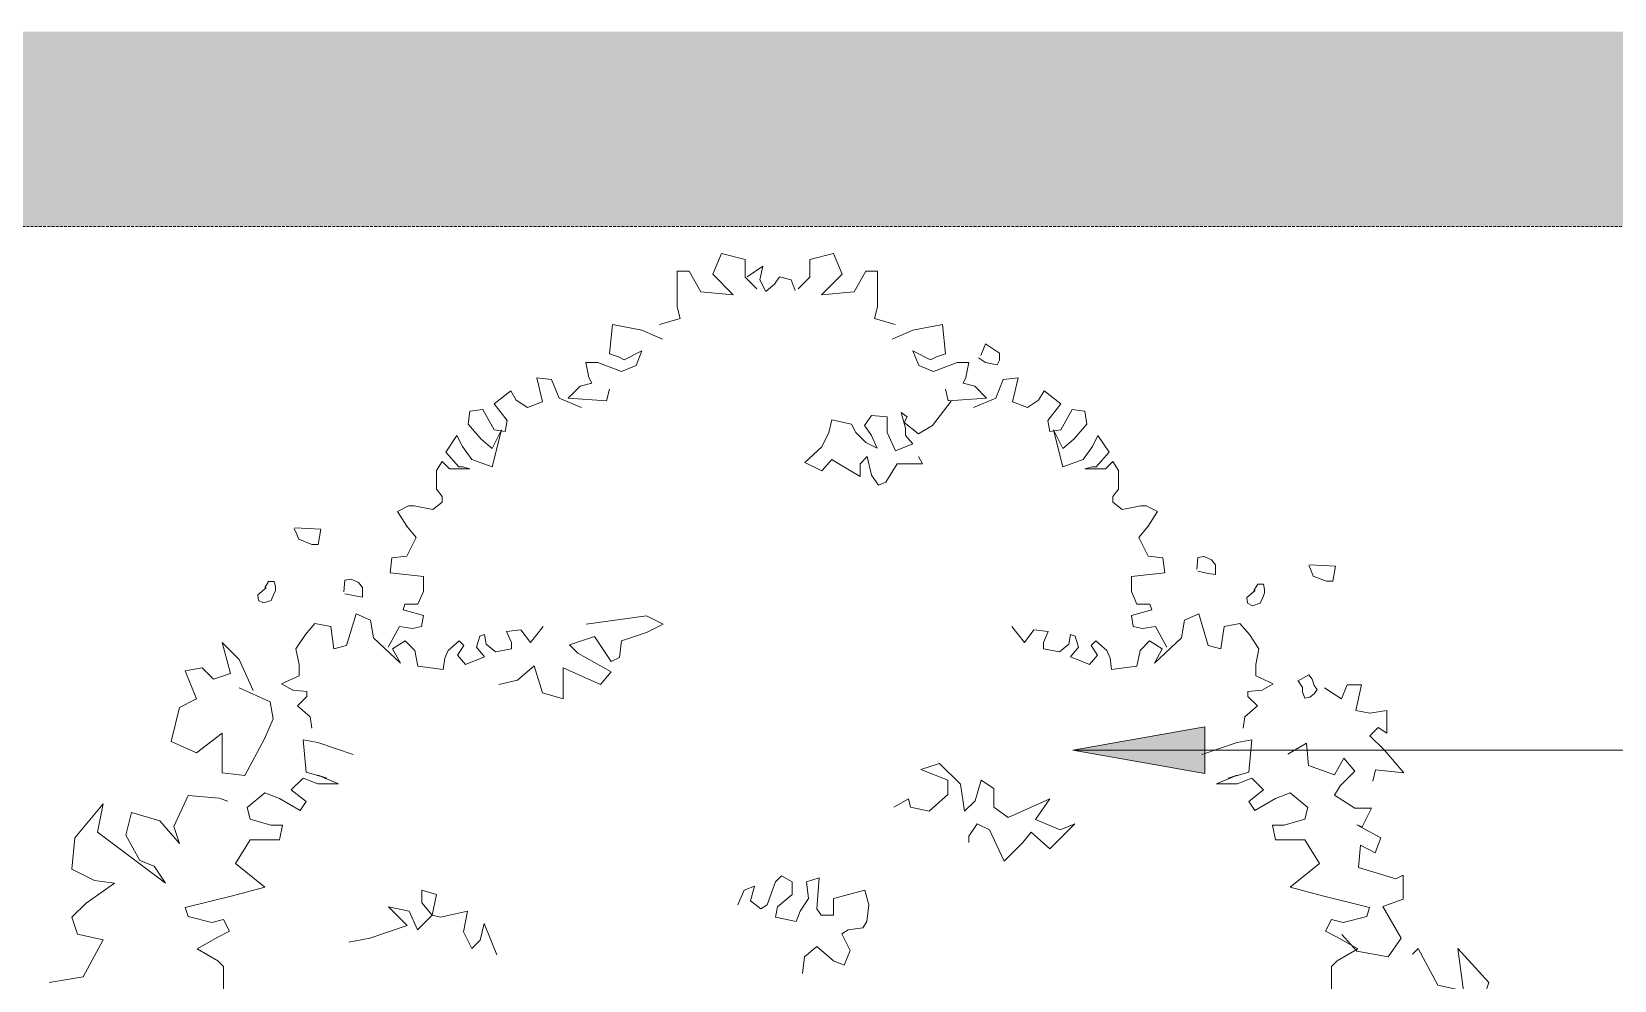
# Model space of a CAD drawing. Header units: millimetres. Extents: x 5357 to 259384, y -16348 to 109893.
# Drawn here: x 239194 to 241891, y 10966 to 12583 of the extents above; entities that cross this region are included whole.
import ezdxf

# ---------------------------------------------------------------- set-up
doc = ezdxf.new("R2010")
doc.units = ezdxf.units.MM
doc.linetypes.add('Demolished', pattern=[7.14375, 4.7625, -2.38125])
for name, color, linetype, lineweight in [('A-DETL-DEMO', 6, 'Demolished', 18), ('A-DETL-GENF-2', 255, 'Continuous', 18), ('CAY XANH_CHI TIET TRONG CAY 3_dwg-1', 250, 'Continuous', 18), ('G-ANNO-TEXT-1', 7, 'Continuous', 9), ('LSA', 250, 'Continuous', 18)]:
    doc.layers.add(name, color=color, linetype=linetype, lineweight=lineweight)

# ---------------------------------------------------------------- blocks, each defined once
blk = doc.blocks.new('CAY XANH_CHI TIET TRONG CAY 3_dwg-2201632-CẢNH QUAN_CHI TIẾT TRỒNG CÂY')
at = {"layer": 'LSA', "flags": 128}
for points in [[(-3706.4, 12144.2), (-3726.5, 12164.2), (-3726.5, 12194.4), (-3766.7, 12204.4), (-3781.7, 12169.3), (-3746.6, 12134.1), (-3801.8, 12139.1), (-3821.9, 12174.3), (-3842, 12174.3), (-3842, 12154.2), (-3842, 12114), (-3837, 12094), (-3872.1, 12083.9)], [(-3636.3, 12144.2), (-3616.2, 12164.2), (-3616.2, 12194.4), (-3576, 12204.4), (-3560.9, 12169.3), (-3596.1, 12134.1), (-3540.8, 12139.1), (-3520.8, 12174.3), (-3500.7, 12174.3), (-3500.7, 12154.2), (-3500.7, 12114), (-3505.7, 12094), (-3470.5, 12083.9)], [(-3640.9, 12141.8), (-3648, 12159.7), (-3667.6, 12165), (-3676.6, 12152.5), (-3690.9, 12140), (-3701.6, 12159.7), (-3696.2, 12182.9), (-3723, 12165)], [(-3867.1, 12058.8), (-3902.3, 12073.9), (-3952.5, 12083.9), (-3957.5, 12033.7), (-3942.4, 12028.7), (-3932.4, 12023.7), (-3902.3, 12038.8), (-3912.3, 12013.7), (-3937.4, 12003.6), (-3977.6, 12018.7), (-3997.7, 12018.7), (-3992.6, 11993.6), (-3987.6, 11983.5), (-4007.7, 11978.5), (-4027.8, 11958.4), (-3962.5, 11953.4), (-3957.5, 11973.5)], [(-3475.6, 12058.8), (-3440.4, 12073.9), (-3390.2, 12083.9), (-3385.2, 12033.7), (-3400.2, 12028.7), (-3410.3, 12023.7), (-3440.4, 12038.8), (-3430.4, 12013.7), (-3405.3, 12003.6), (-3365.1, 12018.7), (-3345, 12018.7), (-3350, 11993.6), (-3355, 11983.5), (-3335, 11978.5), (-3314.9, 11958.4), (-3380.1, 11953.4), (-3385.2, 11973.5)], [(-3324.7, 12031), (-3316.7, 12050.9), (-3292.8, 12035), (-3292.8, 12023.1), (-3296.8, 12015.1), (-3316.7, 12019.1), (-3328.7, 12027)], [(-4005.6, 11942.2), (-4043.6, 11958), (-4056.2, 11989.7), (-4081.5, 11992.8), (-4072, 11951.7), (-4097.4, 11942.2), (-4116.4, 11954.9), (-4125.8, 11970.7), (-4154.3, 11948.6), (-4132.2, 11920.1), (-4135.3, 11901.1), (-4154.3, 11904.3), (-4173.3, 11939.1), (-4195.5, 11935.9), (-4198.6, 11913.8), (-4176.5, 11888.4), (-4157.5, 11872.6), (-4141.7, 11904.3), (-4157.5, 11841), (-4192.3, 11853.6), (-4208.1, 11875.8), (-4217.6, 11894.8), (-4236.6, 11866.3), (-4214.5, 11841), (-4208.1, 11841), (-4195.5, 11837.8), (-4230.3, 11837.8), (-4243, 11850.5), (-4252.5, 11834.7), (-4252.5, 11803), (-4243, 11790.4), (-4243, 11780.9), (-4258.8, 11768.2), (-4290.4, 11774.6), (-4299.9, 11774.6), (-4318.9, 11765.1), (-4303.1, 11739.8), (-4287.3, 11720.8), (-4303.1, 11689.1), (-4328.4, 11686), (-4331.6, 11660.7), (-4274.6, 11654.3), (-4274.6, 11629), (-4284.1, 11606.9), (-4306.3, 11606.9), (-4309.4, 11597.4), (-4274.6, 11587.9), (-4277.8, 11568.9), (-4293.6, 11565.8), (-4315.8, 11568.9), (-4334.7, 11534.1)], [(-3337.1, 11942.2), (-3299.1, 11958), (-3286.4, 11989.7), (-3261.1, 11992.8), (-3270.6, 11951.7), (-3245.3, 11942.2), (-3226.3, 11954.9), (-3216.8, 11970.7), (-3188.3, 11948.6), (-3210.5, 11920.1), (-3207.3, 11901.1), (-3188.3, 11904.3), (-3169.3, 11939.1), (-3147.2, 11935.9), (-3144, 11913.8), (-3166.2, 11888.4), (-3185.2, 11872.6), (-3201, 11904.3), (-3185.2, 11841), (-3150.4, 11853.6), (-3134.5, 11875.8), (-3125, 11894.8), (-3106, 11866.3), (-3128.2, 11841), (-3134.5, 11841), (-3147.2, 11837.8), (-3112.4, 11837.8), (-3099.7, 11850.5), (-3090.2, 11834.7), (-3090.2, 11803), (-3099.7, 11790.4), (-3099.7, 11780.9), (-3083.9, 11768.2), (-3052.2, 11774.6), (-3042.7, 11774.6), (-3023.7, 11765.1), (-3039.6, 11739.8), (-3055.4, 11720.8), (-3039.6, 11689.1), (-3014.3, 11686), (-3011.1, 11660.7), (-3068.1, 11654.3), (-3068.1, 11629), (-3058.6, 11606.9), (-3036.4, 11606.9), (-3033.2, 11597.4), (-3068.1, 11587.9), (-3064.9, 11568.9), (-3049.1, 11565.8), (-3026.9, 11568.9), (-3007.9, 11534.1)], [(-3375.5, 11952.8), (-3407, 11911.7), (-3431.2, 11897.2), (-3455.3, 11916.5), (-3450.5, 11926.2), (-3460.2, 11933.5), (-3452.9, 11906.9), (-3452.9, 11894.8), (-3440.8, 11880.3), (-3469.9, 11868.2), (-3484.4, 11899.6), (-3484.4, 11926.2), (-3511, 11928.6), (-3523.1, 11911.7), (-3511, 11894.8), (-3501.3, 11873), (-3520.7, 11882.7), (-3537.6, 11899.6), (-3544.9, 11914.1), (-3578.7, 11921.4), (-3583.6, 11899.6), (-3595.7, 11875.4), (-3624.7, 11848.8), (-3595.7, 11834.3), (-3578.7, 11853.7), (-3566.6, 11846.4), (-3530.4, 11824.6), (-3530.4, 11846.4), (-3518.3, 11858.5), (-3511, 11827.1), (-3498.9, 11810.1), (-3486.8, 11815), (-3467.4, 11846.4), (-3423.9, 11846.4), (-3431.2, 11858.5)], [(-4493.8, 11737.1), (-4449.6, 11735), (-4453.9, 11709.1), (-4464.7, 11709.1), (-4487.3, 11717.7), (-4491.6, 11728.5), (-4494.8, 11736)], [(-2956.6, 11666.8), (-2954.8, 11686.5), (-2944.1, 11688.3), (-2931.6, 11682.9), (-2924.5, 11674), (-2924.5, 11657.9), (-2937, 11659.7), (-2954.8, 11663.3)], [(-2764.5, 11674.3), (-2720.4, 11672.2), (-2724.7, 11646.4), (-2735.4, 11646.4), (-2758.1, 11655), (-2762.4, 11665.7), (-2765.6, 11673.3)], [(-4545.1, 11635), (-4538.6, 11645.8), (-4528.9, 11645.8), (-4526.8, 11637.2), (-4526.8, 11630.7), (-4530, 11623.2), (-4534.3, 11613.5), (-4547.2, 11609.2), (-4555.8, 11613.5), (-4556.9, 11623.2), (-4542.9, 11635)], [(-4410.5, 11628.2), (-4408.7, 11647.9), (-4398, 11649.6), (-4385.5, 11644.3), (-4378.4, 11635.4), (-4378.4, 11619.3), (-4390.9, 11621.1), (-4408.7, 11624.6)], [(-2859.3, 11630.2), (-2852.8, 11641), (-2843.1, 11641), (-2841, 11632.4), (-2841, 11625.9), (-2844.2, 11618.4), (-2848.5, 11608.7), (-2861.5, 11604.4), (-2870.1, 11608.7), (-2871.1, 11618.4), (-2857.1, 11630.2)], [(-4070.7, 11568.9), (-4092.3, 11541.9), (-4108.5, 11563.5), (-4132.9, 11560.8), (-4124.8, 11541.9), (-4124.8, 11531.1), (-4151.8, 11525.7), (-4168, 11539.2), (-4170.7, 11555.4), (-4178.8, 11552.7), (-4184.2, 11533.8), (-4170.7, 11517.6), (-4203.1, 11504.1), (-4216.6, 11520.3), (-4205.8, 11536.5), (-4213.9, 11544.6), (-4232.8, 11528.4), (-4238.2, 11514.9), (-4240.9, 11496), (-4284.1, 11501.4), (-4289.5, 11528.4), (-4305.7, 11544.6), (-4327.3, 11531.1), (-4313.8, 11506.8), (-4359.7, 11550), (-4365.1, 11579.7), (-4389.4, 11590.5), (-4405.6, 11536.5), (-4427.2, 11531.1), (-4432.6, 11568.9), (-4459.7, 11574.3), (-4475.9, 11555.4), (-4492.1, 11531.1), (-4486.7, 11504.1), (-4486.7, 11485.2), (-4516.4, 11471.7), (-4497.5, 11460.9), (-4473.2, 11458.2), (-4473.2, 11450.1), (-4489.4, 11433.9), (-4467.8, 11415), (-4465.1, 11396.1)], [(-4146.4, 11470.4), (-4114.5, 11477.5), (-4086.1, 11502.3), (-4071.9, 11456.3), (-4036.5, 11445.6), (-4036.5, 11498.8), (-3972.7, 11470.4), (-3955, 11491.7), (-4011.7, 11523.6), (-4025.8, 11537.8), (-3983.3, 11551.9), (-3955, 11509.4), (-3940.8, 11516.5), (-3937.2, 11544.8), (-3894.7, 11559), (-3866.3, 11573.2), (-3894.7, 11587.4), (-3997.5, 11573.2)], [(-3271.9, 11568.9), (-3250.3, 11541.9), (-3234.1, 11563.5), (-3209.8, 11560.8), (-3217.9, 11541.9), (-3217.9, 11531.1), (-3190.9, 11525.7), (-3174.7, 11539.2), (-3172, 11555.4), (-3163.9, 11552.7), (-3158.5, 11533.8), (-3172, 11517.6), (-3139.6, 11504.1), (-3126.1, 11520.3), (-3136.9, 11536.5), (-3128.8, 11544.6), (-3109.9, 11528.4), (-3104.5, 11514.9), (-3101.8, 11496), (-3058.6, 11501.4), (-3053.2, 11528.4), (-3037, 11544.6), (-3015.4, 11531.1), (-3028.9, 11506.8), (-2982.9, 11550), (-2977.5, 11579.7), (-2953.2, 11590.5), (-2937, 11536.5), (-2915.4, 11531.1), (-2910, 11568.9), (-2883, 11574.3), (-2866.8, 11555.4), (-2850.6, 11531.1), (-2856, 11504.1), (-2856, 11485.2), (-2826.3, 11471.7), (-2845.2, 11460.9), (-2869.5, 11458.2), (-2869.5, 11450.1), (-2853.3, 11433.9), (-2874.9, 11415), (-2877.6, 11396.1)], [(-4564.8, 11460), (-4588.9, 11513.1), (-4617.9, 11542.1), (-4603.4, 11489), (-4632.4, 11479.4), (-4651.7, 11498.7), (-4680.7, 11493.8), (-4661.4, 11445.6), (-4690.4, 11431.1), (-4704.8, 11373.1), (-4661.4, 11353.8), (-4617.9, 11387.6), (-4617.9, 11320), (-4579.3, 11315.2), (-4545.4, 11378), (-4531, 11411.8), (-4535.8, 11440.7), (-4588.9, 11464.9)], [(-2785.1, 11475.8), (-2765.5, 11486.5), (-2760.1, 11479.3), (-2756.5, 11468.6), (-2751.2, 11461.5), (-2756.5, 11454.3), (-2763.7, 11449), (-2772.6, 11447.2), (-2776.2, 11457.9), (-2776.2, 11465.1), (-2779.8, 11470.4), (-2783.3, 11475.8)], [(-2738.9, 11464.9), (-2724.4, 11455.2), (-2710, 11445.6), (-2700.3, 11469.7), (-2676.1, 11469.7), (-2685.8, 11426.2), (-2661.6, 11421.4), (-2632.7, 11426.2), (-2632.7, 11387.6), (-2647.2, 11397.3), (-2661.6, 11382.8), (-2637.5, 11358.7), (-2603.7, 11320), (-2652, 11324.9), (-2656.8, 11305.5)], [(-4394.4, 11351.1), (-4454.7, 11371.2), (-4479.8, 11376.2), (-4474.8, 11321), (-4439.6, 11310.9), (-4454.7, 11315.9), (-4419.5, 11300.9), (-4454.7, 11300.9), (-4479.8, 11310.9), (-4499.9, 11290.9), (-4474.8, 11270.8), (-4484.8, 11255.7), (-4519.9, 11275.8), (-4545.1, 11285.8), (-4575.2, 11260.7), (-4570.2, 11240.7), (-4535, 11230.6), (-4514.9, 11230.6), (-4519.9, 11205.5), (-4570.2, 11205.5), (-4595.3, 11165.4), (-4545.1, 11125.2), (-4600.3, 11110.2), (-4680.6, 11090.1), (-4675.6, 11075), (-4635.5, 11065), (-4615.4, 11070), (-4605.3, 11049.9), (-4625.4, 11039.9), (-4660.6, 11019.8), (-4625.4, 10999.7), (-4615.4, 10989.7), (-4615.4, 10924.4)], [(-2948.3, 11351.1), (-2888, 11371.2), (-2862.9, 11376.2), (-2867.9, 11321), (-2903.1, 11310.9), (-2888, 11315.9), (-2923.2, 11300.9), (-2888, 11300.9), (-2862.9, 11310.9), (-2842.8, 11290.9), (-2867.9, 11270.8), (-2857.9, 11255.7), (-2822.7, 11275.8), (-2797.6, 11285.8), (-2767.5, 11260.7), (-2772.5, 11240.7), (-2807.7, 11230.6), (-2827.7, 11230.6), (-2822.7, 11205.5), (-2772.5, 11205.5), (-2747.4, 11165.4), (-2797.6, 11125.2), (-2742.4, 11110.2), (-2662, 11090.1), (-2667, 11075), (-2707.2, 11065), (-2727.3, 11070), (-2737.3, 11049.9), (-2717.3, 11039.9), (-2682.1, 11019.8), (-2717.3, 10999.7), (-2727.3, 10989.7), (-2727.3, 10924.4)], [(-2801.2, 11351.4), (-2769.5, 11370.3), (-2766.3, 11332.4), (-2722, 11316.6), (-2706.2, 11345), (-2687.2, 11322.9), (-2712.5, 11297.6), (-2722, 11281.8), (-2687.2, 11259.6), (-2658.7, 11259.6), (-2674.6, 11228), (-2684, 11231.1), (-2642.9, 11209), (-2652.4, 11183.7), (-2677.7, 11196.3), (-2680.9, 11158.4), (-2617.6, 11139.4), (-2604.9, 11145.7), (-2604.9, 11104.6), (-2639.7, 11091.9), (-2608.1, 11038.2), (-2630.2, 11006.5), (-2684, 11016), (-2709.4, 11044.5)], [(-3472.8, 11261.4), (-3448, 11275.6), (-3444.5, 11261.4), (-3412.6, 11254.3), (-3380.7, 11282.6), (-3380.7, 11307.5), (-3426.8, 11325.2), (-3394.9, 11335.8), (-3359.4, 11300.4), (-3352.3, 11254.3), (-3334.6, 11272), (-3324, 11307.5), (-3302.7, 11293.3), (-3302.7, 11261.4), (-3277.9, 11243.7), (-3207, 11275.6), (-3231.8, 11240.1), (-3189.3, 11222.4), (-3164.4, 11233), (-3207, 11190.5), (-3238.9, 11218.9), (-3253.1, 11201.2), (-3285, 11169.3), (-3309.8, 11222.4), (-3331.1, 11233), (-3345.2, 11211.8), (-3345.2, 11201.2)], [(-4608.2, 11271.7), (-4622.7, 11276.6), (-4675.9, 11281.4), (-4700, 11228.3), (-4690.4, 11199.3), (-4724.2, 11238), (-4772.5, 11252.4), (-4782.1, 11213.8), (-4758, 11170.4), (-4733.8, 11160.7), (-4714.5, 11131.7), (-4830.4, 11218.6), (-4820.8, 11266.9), (-4869.1, 11209), (-4873.9, 11155.9), (-4835.3, 11136.6), (-4801.5, 11131.7), (-4849.8, 11097.9), (-4873.9, 11073.8), (-4864.2, 11044.8), (-4820.8, 11035.2), (-4854.6, 10972.4), (-4912.5, 10962.8)], [(-3738.7, 11094.9), (-3728.1, 11119.7), (-3710.4, 11126.8), (-3717.4, 11101.9), (-3699.7, 11087.8), (-3689.1, 11094.9), (-3674.9, 11133.8), (-3664.3, 11144.5), (-3646.5, 11133.8), (-3646.5, 11112.6), (-3671.4, 11091.3), (-3674.9, 11073.6), (-3639.5, 11066.5), (-3632.4, 11084.2), (-3618.2, 11105.5), (-3621.7, 11133.8), (-3600.5, 11140.9), (-3604, 11087.8), (-3596.9, 11077.1), (-3575.7, 11077.1), (-3575.7, 11105.5), (-3522.5, 11119.7), (-3515.4, 11094.9), (-3518.9, 11066.5), (-3526, 11055.9), (-3550.8, 11052.3), (-3561.5, 11045.3), (-3547.3, 11016.9), (-3557.9, 10992.1), (-3575.7, 10999.2), (-3604, 11024), (-3625.3, 11006.3), (-3628.8, 10977.9)], [(-4149.9, 11009.8), (-4171.2, 11063), (-4178.3, 11034.6), (-4192.5, 11020.5), (-4206.6, 11048.8), (-4199.5, 11084.2), (-4245.6, 11073.6), (-4259.8, 11077.1), (-4252.7, 11112.6), (-4277.5, 11119.7), (-4277.5, 11098.4), (-4259.8, 11077.1), (-4284.6, 11052.3), (-4298.8, 11084.2), (-4334.3, 11091.3), (-4302.3, 11059.4), (-4366.2, 11038.2), (-4401.6, 11031.1)], [(-2589.2, 11011), (-2579.5, 11020.7), (-2545.7, 10957.9), (-2502.2, 10948.3), (-2511.9, 11020.7), (-2458.8, 10962.8), (-2473.3, 10919.3), (-2458.8, 10909.7), (-2425, 10919.3), (-2420.1, 10866.2), (-2434.6, 10851.7), (-2458.8, 10832.4), (-2434.6, 10789), (-2425, 10774.5), (-2410.5, 10740.7), (-2434.6, 10735.9), (-2478.1, 10793.8), (-2458.8, 10745.5), (-2453.9, 10735.9), (-2492.6, 10721.4), (-2502.2, 10648.9)]]:
    blk.add_lwpolyline(points, dxfattribs=at)

msp = doc.modelspace()

# ---------------------------------------------------------------- hatches: boundary and pattern name
at = {"layer": 'A-DETL-GENF-2'}
h = msp.add_hatch(color=256, dxfattribs=at)
h.paths.add_polyline_path([(241752.5, 7182.6), (242900.7, 7182.6), (242900.7, 12582.6), (237843.7, 12582.6), (237843.7, 7182.6), (241657.7, 7182.6)])
h.paths.add_polyline_path([(239989.6, 7650.5), (238892, 7650.5), (238892, 12250.5), (242131.9, 12250.5), (242131.9, 7650.5), (240004.6, 7650.5)])
at = {"layer": 'G-ANNO-TEXT-1'}
msp.add_hatch(color=256, dxfattribs=at).paths.add_polyline_path([(240968.3, 11358.4), (241193.3, 11318.8), (241193.3, 11398.1)])

# ---------------------------------------------------------------- linework, layer by layer
at = {"layer": 'A-DETL-DEMO'}
msp.add_line((238892, 12250.5), (242131.9, 12250.5), dxfattribs=at)
at = {"layer": 'G-ANNO-TEXT-1'}
for p, q in [((241193.3, 11398.1), (240968.3, 11358.4)), ((241193.3, 11318.8), (241193.3, 11398.1)), ((240968.3, 11358.4), (241193.3, 11318.8)), ((240968.3, 11358.4), (242208.1, 11358.4))]:
    msp.add_line(p, q, dxfattribs=at)

# ---------------------------------------------------------------- block references
at = {"layer": 'CAY XANH_CHI TIET TRONG CAY 3_dwg-1'}
msp.add_blockref('CAY XANH_CHI TIET TRONG CAY 3_dwg-2201632-CẢNH QUAN_CHI TIẾT TRỒNG CÂY', (244136.3, 0), dxfattribs=at)

doc.saveas('drawing.dxf')
